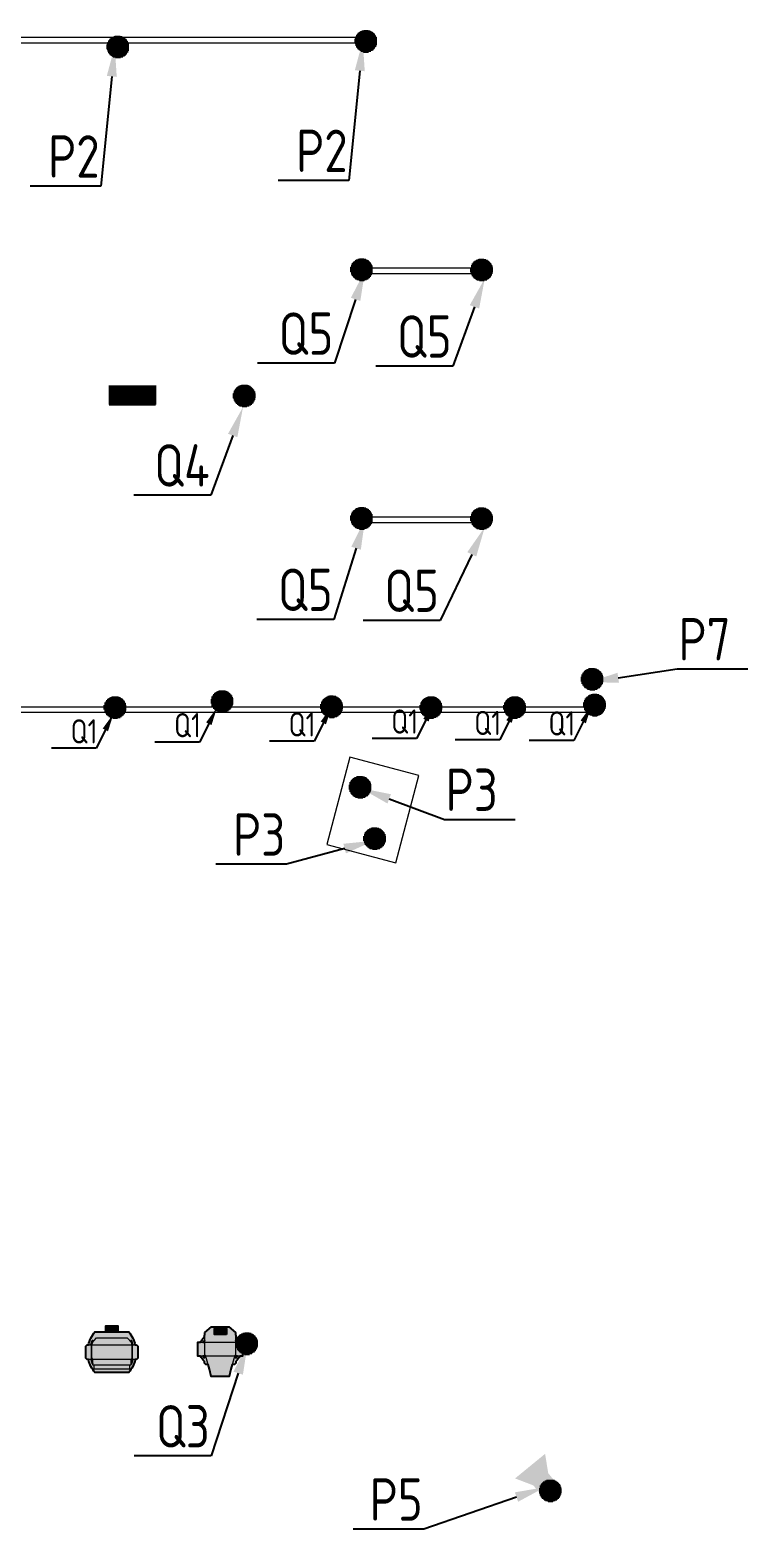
# Model space of a CAD drawing. Header units: millimetres. Extents: x -85420 to 1195317, y -69347 to 470418.
# Drawn here: x 617927 to 623853, y 457999 to 470409 of the extents above; entities that cross this region are included whole.
import ezdxf
from ezdxf import colors
from ezdxf.entities.mleader import LeaderData, LeaderLine
from ezdxf.math import Vec2, Vec3

# ---------------------------------------------------------------- set-up
doc = ezdxf.new("R2010")
doc.units = ezdxf.units.MM
for name, color, linetype, lineweight in [('ACME NEOZONE RING', 7, 'Continuous', 5), ('Lighting-Moving Light', 7, 'Continuous', 5), ('None', 7, 'Continuous', 5), ('Rigging-Truss-Insert Points', 7, 'Continuous', 5), ('TRUSS LIGHT', 7, 'Continuous', 5)]:
    doc.layers.add(name, color=color, linetype=linetype, lineweight=lineweight)
doc.layers.add('Lighting-Input-2D', color=1, linetype='Continuous', lineweight=25, true_color=0xff0000)
doc.styles.get("Standard").update_dxf_attribs({"font": 'GOST.TTF'})
pattern_1 = [(50.71946176, (617033.8203, -255960.4485), (-3.553126075, 2.906185126), [3.33838121, -1.251892954]), (140.71946176, (617033.8203, -255960.4485), (-2.906185126, -3.553126075), [3.33838121, -1.251892954])]

# ---------------------------------------------------------------- blocks, each defined once
blk = doc.blocks.new('Truss Straight Prolyte H40V-200 387x387x2000_3d')
at = {"layer": 'Rigging-Truss-Insert Points'}
for p in [(0, 0), (2000, 0)]:
    blk.add_point(p, dxfattribs=at)
blk = doc.blocks.new('Truss-46')
at = {"layer": 'TRUSS LIGHT', "color": 7, "transparency": 33554687}
blk.add_blockref('Truss Straight Prolyte H40V-200 387x387x2000_3d', (0, 0), dxfattribs=at)
at = {"layer": 'TRUSS LIGHT', "color": 0, "flags": 1}
for tag in ['Position_Name', 'Location', 'Trim', 'Length', 'Total_Hung_Weight', 'Note', 'WH', 'WH-A', 'TE', 'TE-A', 'Model_Name', 'Manufacturer', 'Length', 'Width', 'Height', 'Weight_Imperial', 'Weight_Metric', 'Truss_Color', 'User_Field_1', 'User_Field_2', 'User_Field_3', 'User_Field_4', 'User_Field_5', 'User_Field_6']:
    blk.add_attdef(tag, (-11004, -194.5), '', height=0.18, dxfattribs=at)
blk = doc.blocks.new('Group-202')
at = {"layer": 'Lighting-Input-2D', "linetype": 'Continuous', "lineweight": 0, "true_color": 0x00ffff}
blk.add_hatch(color=4, dxfattribs=at).paths.add_polyline_path([(-52, -122), (48, -122), (48, -172), (-52, -172)])
at = {"layer": 'Lighting-Moving Light', "linetype": 'Continuous', "lineweight": 0, "true_color": 0x00ffff, "transparency": 33554687}
h = blk.add_hatch(color=4, dxfattribs=at)
edge = h.paths.add_edge_path()
edge.add_line((127, -139), (71, -186))
edge.add_line((71, -186), (-71, -186))
edge.add_line((-71, -186), (-127, -139))
edge.add_line((-127, -139), (-127, -119))
edge.add_line((-127, -119), (-130, -116))
edge.add_line((-130, -116), (-130, -100))
edge.add_arc((-125, -90), 11.3, 231.4619, 243.69, ccw=False)
edge.add_arc((-52, -11), 119, 216.854, 227.8944, ccw=False)
edge.add_arc((-40, 0), 135, 204.9608, 217.5053, ccw=False)
edge.add_line((-162, -57), (-185, -57))
edge.add_line((-185, -57), (-185, 57))
edge.add_line((-185, 57), (-162, 57))
edge.add_arc((-40, 0), 135, 132.7569, 154.9971, ccw=False)
edge.add_arc((-129, 96), 4.36, 103.059, 133.878, ccw=False)
edge.add_line((-130, 100), (-130, 116))
edge.add_line((-130, 116), (-118, 127))
edge.add_arc((0, 1670), 1548, 265.6232, 266.354)
edge.add_line((-98, 125), (-87, 164))
edge.add_line((-87, 164), (-87, 164))
edge.add_line((-87, 164), (-75, 225))
edge.add_arc((-74, 225), 0.993, 89.652, 168.5638, ccw=False)
edge.add_line((-74, 226), (74, 226))
edge.add_arc((74, 225), 0.993, 11.4362, 90.348, ccw=False)
edge.add_line((75, 225), (87, 164))
edge.add_line((87, 164), (87, 164))
edge.add_line((87, 164), (98, 125))
edge.add_arc((0, 1670), 1548, 273.646, 274.3768)
edge.add_line((118, 127), (130, 116))
edge.add_line((130, 116), (130, 100))
edge.add_arc((129, 96), 4.36, 46.122, 76.941, ccw=False)
edge.add_arc((40, 0), 135, 25.0029, 47.2431, ccw=False)
edge.add_line((162, 57), (185, 57))
edge.add_line((185, 57), (185, -57))
edge.add_line((185, -57), (162, -57))
edge.add_arc((40, 0), 135, 322.4947, 335.0392, ccw=False)
edge.add_arc((52, -11), 119, 312.1056, 323.146, ccw=False)
edge.add_arc((125, -90), 11.3, 296.31, 308.5381, ccw=False)
edge.add_line((130, -100), (130, -116))
edge.add_line((130, -116), (127, -119))
edge.add_line((127, -119), (127, -139))
edge = h.paths.add_edge_path()
edge.add_line((130, 71), (130, 57))
edge.add_line((130, 57), (142, 57))
edge.add_arc((60, 0), 100, 34.7913, 44.4762)
edge.add_arc((129, 68), 3.3, 40.9213, 76.795)
edge = h.paths.add_edge_path()
edge.add_arc((-60, 0), 100, 135.5238, 145.2087)
edge.add_line((-142, 57), (-130, 57))
edge.add_line((-130, 57), (-130, 71))
edge.add_arc((-129, 68), 3.3, 103.205, 139.0787)
edge = h.paths.add_edge_path()
edge.add_line((-130, -71), (-130, -57))
edge.add_line((-130, -57), (-142, -57))
edge.add_arc((-60, 0), 100, 214.728, 224.4692)
edge.add_arc((-128, -67), 4.96, 223.9551, 248.3394)
edge = h.paths.add_edge_path()
edge.add_arc((60, 0), 100, 315.5308, 325.272)
edge.add_line((142, -57), (130, -57))
edge.add_line((130, -57), (130, -71))
edge.add_arc((128, -67), 4.96, 291.6606, 316.0449)
h = blk.add_hatch(color=4, dxfattribs=at)
edge = h.paths.add_edge_path()
edge.add_line((0, -186), (-71, -186))
edge.add_line((-71, -186), (-127, -139))
edge.add_line((-127, -139), (-127, 45))
edge.add_line((-127, 45), (-121, 51))
edge.add_line((-121, 51), (-87, 164))
edge.add_line((-87, 164), (-87, 164))
edge.add_line((-87, 164), (-75, 225))
edge.add_arc((-74, 225), 0.993, 89.652, 168.5638, ccw=False)
edge.add_line((-74, 226), (74, 226))
edge.add_arc((74, 225), 0.993, 11.4362, 90.348, ccw=False)
edge.add_line((75, 225), (87, 164))
edge.add_line((87, 164), (87, 164))
edge.add_line((87, 164), (121, 51))
edge.add_line((121, 51), (127, 45))
edge.add_line((127, 45), (127, -139))
edge.add_line((127, -139), (71, -186))
edge.add_line((71, -186), (0, -186))
blk.add_hatch(color=4, dxfattribs=at).paths.add_polyline_path([(-185, 57), (185, 57), (185, -57), (-185, -57)])
at = {"layer": 'Lighting-Input-2D', "flags": 128}
blk.add_lwpolyline([(-52, -122), (48, -122), (48, -172), (-52, -172)], close=True, dxfattribs=at)
at = {"layer": 'Lighting-Moving Light', "color": 7, "linetype": 'Continuous', "lineweight": 25, "transparency": 33554687, "flags": 128}
for points in [[(127, -139), (71, -186), (-71, -186), (-127, -139), (-127, -119), (-130, -116), (-130, -100, -0.053406), (-132, -99, -0.04821), (-147, -82, -0.05479), (-162, -57), (-185, -57), (-185, 57), (-162, 57, -0.097347), (-132, 99, -0.13529), (-130, 100), (-130, 116), (-118, 127, 0.003189), (-98, 125), (-87, 164), (-87, 164), (-75, 225, -0.358602), (-74, 226), (74, 226, -0.358602), (75, 225), (87, 164), (87, 164), (98, 125, 0.003189), (118, 127), (130, 116), (130, 100, -0.13529), (132, 99, -0.097347), (162, 57), (185, 57), (185, -57), (162, -57, -0.05479), (147, -82, -0.04821), (132, -99, -0.053406), (130, -100), (130, -116), (127, -119)], [(-131, 70, 0.042284), (-142, 57), (-130, 57), (-130, 71, 0.15782), (-131, 70)], [(130, 71), (130, 57), (142, 57, 0.042284), (131, 70, 0.15782), (130, 71)], [(-130, -71), (-130, -57), (-142, -57, 0.04253), (-131, -70, 0.1068), (-130, -71)], [(131, -70, 0.04253), (142, -57), (130, -57), (130, -71, 0.1068), (131, -70)]]:
    blk.add_lwpolyline(points, format="xyb", close=True, dxfattribs=at)
at = {"layer": 'Lighting-Moving Light', "color": 7, "linetype": 'Continuous', "lineweight": 18, "transparency": 33554687, "flags": 128}
blk.add_lwpolyline([(0, -186), (-71, -186), (-127, -139), (-127, 45), (-121, 51), (-87, 164), (-87, 164), (-75, 225, -0.358602), (-74, 226), (74, 226, -0.358602), (75, 225), (87, 164), (87, 164), (121, 51), (127, 45), (127, -139), (71, -186)], format="xyb", close=True, dxfattribs=at)
blk.add_lwpolyline([(-185, 57), (185, 57), (185, -57), (-185, -57)], close=True, dxfattribs=at)
at = {"layer": 'None', "color": 0, "flags": 1}
for tag in ['3D_Symbol_Name', 'Model_Name', 'Inst_Type', 'FixtureID', 'GDTF_Fixture_Name', 'GDTF_Fixture_Mode', 'Power_Connector', 'Wattage', 'Lamp', 'Frame_Size_Imp', 'Frame_Size_Metric', 'Weight', 'Device_Type', 'Beam_Angle', 'Field_Angle', 'Beam_Angle_2', 'Field_Angle_2', 'Candlepower', 'Num_Channels', 'Remarks', 'Drawn_By']:
    blk.add_attdef(tag, (-185, -186), '', height=0.18, dxfattribs=at)
blk = doc.blocks.new('NNA_TransformGroup (2D)-81')
at = {"layer": 'None', "color": 7, "transparency": 33554687}
blk.add_blockref('Group-202', (0, 0), dxfattribs=at)
blk = doc.blocks.new('Lighting Device (2D)-81')
at = {"layer": 'None', "color": 7, "transparency": 33554687}
blk.add_blockref('NNA_TransformGroup (2D)-81', (0, 0), dxfattribs=at)
at = {"layer": 'None', "color": 0, "flags": 1}
for tag in ['3D_Symbol_Name', 'Model_Name', 'Inst_Type', 'FixtureID', 'GDTF_Fixture_Name', 'GDTF_Fixture_Mode', 'Power_Connector', 'Wattage', 'Lamp', 'Frame_Size_Imp', 'Frame_Size_Metric', 'Weight', 'Device_Type', 'Beam_Angle', 'Field_Angle', 'Beam_Angle_2', 'Field_Angle_2', 'Candlepower', 'Num_Channels', 'Remarks', 'Drawn_By']:
    blk.add_attdef(tag, (8075, -9011), '', height=0.18, dxfattribs=at)
blk = doc.blocks.new('Group-231')
at = {"layer": 'Lighting-Input-2D', "linetype": 'Continuous', "lineweight": 0, "true_color": 0xff0000}
blk.add_hatch(color=1, dxfattribs=at).paths.add_polyline_path([(-50, -168), (50, -168), (50, -217), (-50, -217)])
at = {"layer": 'Lighting-Moving Light', "linetype": 'Continuous', "lineweight": 0, "true_color": 0xff0000, "transparency": 33554687}
h = blk.add_hatch(color=1, dxfattribs=at)
edge = h.paths.add_edge_path()
edge.add_line((-204, -61), (-215, -50))
edge.add_line((-215, -50), (-215, 50))
edge.add_line((-215, 50), (-204, 61))
edge.add_line((-204, 61), (-193, 61))
edge.add_arc((65, 0), 265, 140.6849, 166.5703, ccw=False)
edge.add_line((-140, 167), (140, 167))
edge.add_arc((-64, 0), 265, 13.3836, 39.3151, ccw=False)
edge.add_line((193, 61), (204, 61))
edge.add_line((204, 61), (215, 50))
edge.add_line((215, 50), (215, -50))
edge.add_line((215, -50), (204, -61))
edge.add_line((204, -61), (193, -61))
edge.add_arc((-64, 0), 265, 320.7422, 346.7177, ccw=False)
edge.add_line((140, -168), (-140, -168))
edge.add_arc((65, 0), 265, 193.2823, 219.2578, ccw=False)
edge.add_line((-193, -61), (-204, -61))
edge = h.paths.add_edge_path()
edge.add_line((160, 97), (160, 69))
edge.add_line((160, 69), (161, 61))
edge.add_line((161, 61), (172, 61))
edge.add_arc((-60, 0), 240, 14.7571, 23.7348)
edge = h.paths.add_edge_path()
edge.add_line((165, -61), (165, -76))
edge.add_line((165, -76), (160, -82))
edge.add_line((160, -82), (160, -97))
edge.add_arc((-60, 0), 240, 336.2652, 345.3578)
edge.add_line((173, -61), (165, -61))
edge = h.paths.add_edge_path()
edge.add_line((-160, -82), (-164, -78))
edge.add_line((-164, -78), (-164, -61))
edge.add_line((-164, -61), (-173, -61))
edge.add_arc((60, 0), 240, 194.6422, 203.7348)
edge.add_line((-160, -97), (-160, -82))
edge = h.paths.add_edge_path()
edge.add_line((-172, 61), (-161, 61))
edge.add_line((-161, 61), (-160, 69))
edge.add_line((-160, 69), (-160, 97))
edge.add_arc((60, 0), 240, 156.2652, 165.1973)
for points in [[(-144, 139), (145, 139), (145, 132), (146, 107), (157, 107), (161, 52), (165, 52), (165, -76), (126, -119), (-126, -119), (-164, -78), (-164, 52), (-161, 52), (-157, 107), (-146, 107), (-145, 132), (-145, 139)], [(-215, 50), (-204, 61), (204, 61), (215, 50), (215, -50), (204, -61), (-204, -61), (-215, -50)]]:
    blk.add_hatch(color=1, dxfattribs=at).paths.add_polyline_path(points)
at = {"layer": 'Lighting-Input-2D', "flags": 128}
blk.add_lwpolyline([(-50, -168), (50, -168), (50, -217), (-50, -217)], close=True, dxfattribs=at)
at = {"layer": 'Lighting-Moving Light', "color": 7, "linetype": 'Continuous', "lineweight": 13, "transparency": 33554687}
for p, q in [((-169, 61), (-169, -61)), ((169, 61), (169, -61))]:
    blk.add_line(p, q, dxfattribs=at)
at = {"layer": 'Lighting-Moving Light', "color": 7, "linetype": 'Continuous', "lineweight": 5, "transparency": 33554687}
blk.add_line((-146, 107), (146, 107), dxfattribs=at)
at = {"layer": 'Lighting-Moving Light', "color": 7, "linetype": 'Continuous', "lineweight": 25, "transparency": 33554687, "flags": 128}
for points in [[(-204, -61), (-215, -50), (-215, 50), (-204, 61), (-193, 61, -0.113429), (-140, 167), (140, 167, -0.113633), (193, 61), (204, 61), (215, 50), (215, -50), (204, -61), (193, -61, -0.113827), (140, -168), (-140, -168, -0.113827), (-193, -61)], [(-172, 61), (-161, 61), (-160, 69), (-160, 97, 0.038993), (-172, 61)], [(160, 97), (160, 69), (161, 61), (172, 61, 0.039193), (160, 97)], [(-160, -82), (-164, -78), (-164, -61), (-173, -61, 0.039695), (-160, -97)], [(165, -61), (165, -76), (160, -82), (160, -97, 0.039695), (173, -61)]]:
    blk.add_lwpolyline(points, format="xyb", close=True, dxfattribs=at)
at = {"layer": 'Lighting-Moving Light', "color": 7, "linetype": 'Continuous', "lineweight": 18, "transparency": 33554687, "flags": 128}
for points in [[(-144, 139), (145, 139), (145, 132), (146, 107), (157, 107), (161, 52), (165, 52), (165, -76), (126, -119), (-126, -119), (-164, -78), (-164, 52), (-161, 52), (-157, 107), (-146, 107), (-145, 132), (-145, 139)], [(-215, 50), (-204, 61), (204, 61), (215, 50), (215, -50), (204, -61), (-204, -61), (-215, -50)]]:
    blk.add_lwpolyline(points, close=True, dxfattribs=at)
at = {"layer": 'ACME NEOZONE RING', "color": 0, "flags": 1}
for tag in ['3D_Symbol_Name', 'Model_Name', 'Inst_Type', 'FixtureID', 'GDTF_Fixture_Name', 'GDTF_Fixture_Mode', 'Power_Connector', 'Wattage', 'Lamp', 'Frame_Size_Imp', 'Frame_Size_Metric', 'Weight', 'Device_Type', 'Beam_Angle', 'Field_Angle', 'Beam_Angle_2', 'Field_Angle_2', 'Candlepower', 'Num_Channels', 'Remarks', 'Drawn_By']:
    blk.add_attdef(tag, (-215, -217), '', height=0.18, dxfattribs=at)
blk = doc.blocks.new('NNA_TransformGroup (2D)-110')
at = {"layer": 'ACME NEOZONE RING', "color": 7, "transparency": 33554687}
blk.add_blockref('Group-231', (0, 0), dxfattribs=at)
blk = doc.blocks.new('Lighting Device (2D)-110')
at = {"layer": 'ACME NEOZONE RING', "color": 7, "transparency": 33554687}
blk.add_blockref('NNA_TransformGroup (2D)-110', (0, 0), dxfattribs=at)
at = {"layer": 'ACME NEOZONE RING', "color": 0, "flags": 1}
for tag in ['3D_Symbol_Name', 'Model_Name', 'Inst_Type', 'FixtureID', 'GDTF_Fixture_Name', 'GDTF_Fixture_Mode', 'Power_Connector', 'Wattage', 'Lamp', 'Frame_Size_Imp', 'Frame_Size_Metric', 'Weight', 'Device_Type', 'Beam_Angle', 'Field_Angle', 'Beam_Angle_2', 'Field_Angle_2', 'Candlepower', 'Num_Channels', 'Remarks', 'Drawn_By']:
    blk.add_attdef(tag, (7803, -9404), '', height=0.18, dxfattribs=at)

msp = doc.modelspace()

# ---------------------------------------------------------------- hatches: boundary and pattern name
at = {"lineweight": 9}
h = msp.add_hatch(dxfattribs=at)
h.set_pattern_fill('ANGLE', color=1)
h.set_pattern_definition([(0, (-217107.5225, -222115.487), (0, 6.985), [5.08, -1.905]), (90, (-217107.5225, -222115.487), (-6.985, 4e-16), [5.08, -1.905])])
edge = h.paths.add_edge_path()
edge.add_arc((618653.6, 470271.2), 91.6, 0, 360)
h = msp.add_hatch(dxfattribs=at)
h.set_pattern_fill('ANGLE', color=1)
h.set_pattern_definition([(0, (-215060.438, -222068.809), (0, 6.985), [5.08, -1.905]), (90, (-215060.438, -222068.809), (-6.985, 4e-16), [5.08, -1.905])])
edge = h.paths.add_edge_path()
edge.add_arc((620700.7, 470317.9), 91.6, 0, 360)
h = msp.add_hatch(dxfattribs=at)
h.set_pattern_fill('ANGLE', color=1)
h.set_pattern_definition([(0, (-215096.051, -223953.666), (0, 6.985), [5.08, -1.905]), (90, (-215096.051, -223953.666), (-6.985, 4e-16), [5.08, -1.905])])
edge = h.paths.add_edge_path()
edge.add_arc((620665, 468433), 91.6, 0, 360)
h = msp.add_hatch(dxfattribs=at)
h.set_pattern_fill('ANGLE', color=1)
h.set_pattern_definition([(0, (-214105.107, -223955.669), (0, 6.985), [5.08, -1.905]), (90, (-214105.107, -223955.669), (-6.985, 4e-16), [5.08, -1.905])])
edge = h.paths.add_edge_path()
edge.add_arc((621656, 468431), 91.6, 0, 360)
h = msp.add_hatch(dxfattribs=at)
h.set_pattern_fill('ANGLE', color=3, angle=-90)
h.set_pattern_definition([(270, (-72223.429, 1305427.126), (6.985, -1e-15), [5.08, -1.905]), (360, (-72223.429, 1305427.126), (2e-15, 6.985), [5.08, -1.905])])
h.paths.add_polyline_path([(618963.8, 467475.9), (618963.8, 467315.9), (618578.5, 467315.9), (618578.5, 467475.9)])
h = msp.add_hatch(dxfattribs=at)
h.set_pattern_fill('ANGLE', color=1)
h.set_pattern_definition([(0, (-216064.4064, -224994.892), (0, 6.985), [5.08, -1.905]), (90, (-216064.4064, -224994.892), (-6.985, 4e-16), [5.08, -1.905])])
edge = h.paths.add_edge_path()
edge.add_arc((619696.7, 467391.8), 91.6, 0, 360)
h = msp.add_hatch(dxfattribs=at)
h.set_pattern_fill('ANGLE', color=1)
h.set_pattern_definition([(0, (-215095.998, -226005.905), (0, 6.985), [5.08, -1.905]), (90, (-215095.998, -226005.905), (-6.985, 4e-16), [5.08, -1.905])])
edge = h.paths.add_edge_path()
edge.add_arc((620665.1, 466380.8), 91.6, 0, 360)
h = msp.add_hatch(dxfattribs=at)
h.set_pattern_fill('ANGLE', color=1)
h.set_pattern_definition([(0, (-214105.0545, -226007.908), (0, 6.985), [5.08, -1.905]), (90, (-214105.0545, -226007.908), (-6.985, 4e-16), [5.08, -1.905])])
edge = h.paths.add_edge_path()
edge.add_arc((621656, 466378.8), 91.6, 0, 360)
h = msp.add_hatch(dxfattribs=at)
h.set_pattern_fill('ANGLE', color=1)
h.set_pattern_definition([(0, (-213192.683, -227333.8116), (0, 6.985), [5.08, -1.905]), (90, (-213192.683, -227333.8116), (-6.985, 4e-16), [5.08, -1.905])])
edge = h.paths.add_edge_path()
edge.add_arc((622568.4, 465052.9), 91.6, 0, 360)
h = msp.add_hatch(dxfattribs=at)
h.set_pattern_fill('ANGLE', color=1)
h.set_pattern_definition([(0, (-217131.1365, -227566.471), (0, 6.985), [5.08, -1.905]), (90, (-217131.1365, -227566.471), (-6.985, 4e-16), [5.08, -1.905])])
edge = h.paths.add_edge_path()
edge.add_arc((618630, 464820.2), 91.6, 0, 360)
h = msp.add_hatch(dxfattribs=at)
h.set_pattern_fill('ANGLE', color=1)
h.set_pattern_definition([(0, (-216247.492, -227517.008), (0, 6.985), [5.08, -1.905]), (90, (-216247.492, -227517.008), (-6.985, 4e-16), [5.08, -1.905])])
edge = h.paths.add_edge_path()
edge.add_arc((619513.6, 464869.7), 91.6, 0, 360)
h = msp.add_hatch(dxfattribs=at)
h.set_pattern_fill('ANGLE', color=1)
h.set_pattern_definition([(0, (-215343.052, -227560.344), (0, 6.985), [5.08, -1.905]), (90, (-215343.052, -227560.344), (-6.985, 4e-16), [5.08, -1.905])])
edge = h.paths.add_edge_path()
edge.add_arc((620418, 464826.3), 91.6, 0, 360)
h = msp.add_hatch(dxfattribs=at)
h.set_pattern_fill('ANGLE', color=1)
h.set_pattern_definition([(0, (-214523.465, -227566.459), (0, 6.985), [5.08, -1.905]), (90, (-214523.465, -227566.459), (-6.985, 4e-16), [5.08, -1.905])])
edge = h.paths.add_edge_path()
edge.add_arc((621237.6, 464820.2), 91.6, 0, 360)
h = msp.add_hatch(dxfattribs=at)
h.set_pattern_fill('ANGLE', color=1)
h.set_pattern_definition([(0, (-213832.3206, -227566.459), (0, 6.985), [5.08, -1.905]), (90, (-213832.3206, -227566.459), (-6.985, 4e-16), [5.08, -1.905])])
edge = h.paths.add_edge_path()
edge.add_arc((621928.8, 464820.2), 91.6, 0, 360)
h = msp.add_hatch(dxfattribs=at)
h.set_pattern_fill('ANGLE', color=1)
h.set_pattern_definition([(0, (-213172.775, -227546.315), (0, 6.985), [5.08, -1.905]), (90, (-213172.775, -227546.315), (-6.985, 4e-16), [5.08, -1.905])])
edge = h.paths.add_edge_path()
edge.add_arc((622588.3, 464840.4), 91.6, 0, 360)
h = msp.add_hatch(dxfattribs=at)
h.set_pattern_fill('ANGLE', color=1)
h.set_pattern_definition([(0, (-215107.998, -228224.6786), (0, 6.985), [5.08, -1.905]), (90, (-215107.998, -228224.6786), (-6.985, 4e-16), [5.08, -1.905])])
edge = h.paths.add_edge_path()
edge.add_arc((620653.1, 464162), 91.6, 0, 360)
h = msp.add_hatch(dxfattribs=at)
h.set_pattern_fill('ANGLE', color=1)
h.set_pattern_definition([(0, (-214988.0125, -228648.5224), (0, 6.985), [5.08, -1.905]), (90, (-214988.0125, -228648.5224), (-6.985, 4e-16), [5.08, -1.905])])
edge = h.paths.add_edge_path()
edge.add_arc((620773.1, 463738.2), 91.6, 0, 360)
h = msp.add_hatch(dxfattribs=at)
h.set_pattern_fill('ANGLE', color=1)
h.set_pattern_definition([(0, (-216043.4815, -232816.5005), (0, 6.985), [5.08, -1.905]), (90, (-216043.4815, -232816.5005), (-6.985, 4e-16), [5.08, -1.905])])
edge = h.paths.add_edge_path()
edge.add_arc((619717.6, 459570.2), 91.6, 0, 360)
h = msp.add_hatch(dxfattribs=at)
h.set_pattern_fill('ANGLE', color=5, scale=0.657162, angle=50.71946)
h.set_pattern_definition(pattern_1)
edge = h.paths.add_edge_path()
edge.add_line((622204.4, 458500), (622178.4, 458659.6))
edge.add_line((622178.4, 458659.6), (621930.6, 458456.9))
edge.add_line((622081.4, 458399.4), (621930.6, 458456.9))
h = msp.add_hatch(dxfattribs=at)
h.set_pattern_fill('ANGLE', color=5, scale=0.657162, angle=50.71946)
h.set_pattern_definition(pattern_1)
h.paths.add_polyline_path([(622299, 458384.4), (622204.4, 458500), (622081.4, 458399.4), (622176, 458283.8)])
edge = h.paths.add_edge_path()
edge.add_line((622204.4, 458500), (622178.4, 458659.6))
h = msp.add_hatch(dxfattribs=at)
h.set_pattern_fill('ANGLE', color=1)
h.set_pattern_definition([(0, (-224790.2356, -234030.453), (0, 6.985), [5.08, -1.905]), (90, (-224790.2356, -234030.453), (-6.985, 4e-16), [5.08, -1.905])])
edge = h.paths.add_edge_path()
edge.add_arc((622222.7, 458356.2), 91.6, 180, 540, ccw=False)

# ---------------------------------------------------------------- linework, layer by layer
at = {"color": 4, "lineweight": 9, "ltscale": 100}
msp.add_lwpolyline([(612884.9, 470351.1), (620704.9, 470351.1), (620704.9, 470300.1), (612884.9, 470300.1)], close=True, dxfattribs=at)
at = {"lineweight": 9, "ltscale": 100}
for points in [[(620647.2, 468447.6), (621657.6, 468447.6), (621657.6, 468397.6), (620647.2, 468397.6)], [(620647.2, 466392.2), (621657.6, 466392.2), (621657.6, 466342.2), (620647.2, 466342.2)], [(621136.9, 464258.6), (620566.3, 464408.8), (620376.5, 463687.3), (620947.1, 463537.2)]]:
    msp.add_lwpolyline(points, close=True, dxfattribs=at)
at = {"lineweight": 9}
msp.add_lwpolyline([(622654.7, 464778.1), (616189.3, 464778.1), (616189.3, 464823.3), (622654.7, 464823.3)], dxfattribs=at)

# ---------------------------------------------------------------- block references
at = {"color": 7, "lineweight": 9, "transparency": 33554687, "rotation": 180}
for name, p in [('Lighting Device (2D)-110', (618602.7, 459498.2, 7948.1)), ('Lighting Device (2D)-81', (619496.4, 459523, 7389.3))]:
    msp.add_blockref(name, p, dxfattribs=at)
at = {"color": 7, "lineweight": 9, "transparency": 33554687}
msp.add_blockref('Truss-46', (617755.5, 459559.2, 1), dxfattribs=at)
at = {"layer": 'TRUSS LIGHT', "color": 7, "lineweight": 9, "transparency": 33554687}
msp.add_blockref('Truss-46', (617759.2, 467389.1, 1), dxfattribs=at)

# ---------------------------------------------------------------- leaders
at = {"lineweight": 9}
ml = msp.add_multileader_mtext('Standard', dxfattribs=at)
ml.set_content('P2', color=256)
ml.set_leader_properties()
ml.build(insert=Vec2(0, 0))
ml.multileader.update_dxf_attribs({"text_left_attachment_type": 6, "text_right_attachment_type": 6, "arrow_head_size": 250})
ctx = ml.context
ctx.base_point, ctx.char_height, ctx.arrow_head_size, ctx.plane_origin = Vec3(618097.1, 469121.4, 0), 350, 250, Vec3(618626.6, 470276, 0)
ctx.left_attachment, ctx.right_attachment, ctx.text_align_type = 6, 6, 2
notes = []
notes.append((ctx, [(1, (1, 1, 0), (618511.4, 469121.4, 0), (-1, 0), 8, [(0, [(618626.6, 470276, 0)], 0, [])])]))
ctx.mtext.insert, ctx.mtext.alignment, ctx.mtext.flow_direction = Vec3(618501.4, 469541.4, 0), 3, 5
ml = msp.add_multileader_mtext('Standard', dxfattribs=at)
ml.set_content('P2', color=256)
ml.set_leader_properties()
ml.build(insert=Vec2(0, 0))
ml.multileader.update_dxf_attribs({"text_left_attachment_type": 6, "text_right_attachment_type": 6, "arrow_head_size": 250})
ctx = ml.context
ctx.base_point, ctx.char_height, ctx.arrow_head_size, ctx.plane_origin = Vec3(620144.1, 469168, 0), 350, 250, Vec3(620673.7, 470322.7, 0)
ctx.left_attachment, ctx.right_attachment, ctx.text_align_type = 6, 6, 2
notes.append((ctx, [(1, (1, 1, 0), (620558.4, 469168, 0), (-1, 0), 8, [(0, [(620673.7, 470322.7, 0)], 0, [])])]))
ctx.mtext.insert, ctx.mtext.alignment, ctx.mtext.flow_direction = Vec3(620548.4, 469588, 0), 3, 5
ml = msp.add_multileader_mtext('Standard', dxfattribs=at)
ml.set_content('Q5', color=256)
ml.set_leader_properties()
ml.build(insert=Vec2(0, 0))
ml.multileader.update_dxf_attribs({"text_left_attachment_type": 6, "text_right_attachment_type": 6, "arrow_head_size": 250})
ctx = ml.context
ctx.base_point, ctx.char_height, ctx.arrow_head_size, ctx.plane_origin = Vec3(620028.3, 467659.5, 0), 350, 250, Vec3(621593.5, 469154.9, 0)
ctx.left_attachment, ctx.right_attachment, ctx.text_align_type = 6, 6, 2
notes.append((ctx, [(1, (1, 1, 0), (620440.6, 467659.5, 0), (-1, 0), 8, [(0, [(620692.4, 468424.5, 0)], 0, [])])]))
ctx.mtext.insert, ctx.mtext.alignment, ctx.mtext.flow_direction = Vec3(620430.6, 468079.5, 0), 3, 5
ml = msp.add_multileader_mtext('Standard', dxfattribs=at)
ml.set_content('Q5', color=256)
ml.set_leader_properties()
ml.build(insert=Vec2(0, 0))
ml.multileader.update_dxf_attribs({"text_left_attachment_type": 6, "text_right_attachment_type": 6, "arrow_head_size": 250})
ctx = ml.context
ctx.base_point, ctx.char_height, ctx.arrow_head_size, ctx.plane_origin = Vec3(621005.1, 467635.9, 0), 350, 250, Vec3(622582, 469091, 0)
ctx.left_attachment, ctx.right_attachment, ctx.text_align_type = 6, 6, 2
notes.append((ctx, [(1, (1, 1, 0), (621417.3, 467635.9, 0), (-1, 0), 8, [(0, [(621680.9, 468360.5, 0)], 0, [])])]))
ctx.mtext.insert, ctx.mtext.alignment, ctx.mtext.flow_direction = Vec3(621407.3, 468055.9, 0), 3, 5
ml = msp.add_multileader_mtext('Standard', dxfattribs=at)
ml.set_content('Q4', color=256)
ml.set_leader_properties()
ml.build(insert=Vec2(0, 0))
ml.multileader.update_dxf_attribs({"text_left_attachment_type": 6, "text_right_attachment_type": 6, "arrow_head_size": 250})
ctx = ml.context
ctx.base_point, ctx.char_height, ctx.arrow_head_size, ctx.plane_origin = Vec3(618982.7, 466571.9, 0), 350, 250, Vec3(621812, 467880.9, 0)
ctx.left_attachment, ctx.right_attachment, ctx.text_align_type = 6, 6, 2
notes.append((ctx, [(1, (1, 1, 0), (619420.3, 466571.9, 0), (-1, 0), 8, [(0, [(619685.4, 467298.7, 0)], 0, [])])]))
ctx.mtext.insert, ctx.mtext.alignment, ctx.mtext.flow_direction = Vec3(619410.3, 466991.9, 0), 3, 5
ml = msp.add_multileader_mtext('Standard', dxfattribs=at)
ml.set_content('Q5', color=256)
ml.set_leader_properties()
ml.build(insert=Vec2(0, 0))
ml.multileader.update_dxf_attribs({"text_left_attachment_type": 6, "text_right_attachment_type": 6, "arrow_head_size": 250})
ctx = ml.context
ctx.base_point, ctx.char_height, ctx.arrow_head_size, ctx.plane_origin = Vec3(620023, 465545.6, 0), 350, 250, Vec3(621593.6, 467102.7, 0)
ctx.left_attachment, ctx.right_attachment, ctx.text_align_type = 6, 6, 2
notes.append((ctx, [(1, (1, 1, 0), (620435.3, 465545.6, 0), (-1, 0), 8, [(0, [(620692.5, 466372.2, 0)], 0, [])])]))
ctx.mtext.insert, ctx.mtext.alignment, ctx.mtext.flow_direction = Vec3(620425.3, 465965.6, 0), 3, 5
ml = msp.add_multileader_mtext('Standard', dxfattribs=at)
ml.set_content('Q5', color=256)
ml.set_leader_properties()
ml.build(insert=Vec2(0, 0))
ml.multileader.update_dxf_attribs({"text_left_attachment_type": 6, "text_right_attachment_type": 6, "arrow_head_size": 250})
ctx = ml.context
ctx.base_point, ctx.char_height, ctx.arrow_head_size, ctx.plane_origin = Vec3(620900.4, 465537.8, 0), 350, 250, Vec3(622582.1, 467038.7, 0)
ctx.left_attachment, ctx.right_attachment, ctx.text_align_type = 6, 6, 2
notes.append((ctx, [(1, (1, 1, 0), (621312.7, 465537.8, 0), (-1, 0), 8, [(0, [(621681, 466308.3, 0)], 0, [])])]))
ctx.mtext.insert, ctx.mtext.alignment, ctx.mtext.flow_direction = Vec3(621302.7, 465957.8, 0), 3, 5
ml = msp.add_multileader_mtext('Standard', dxfattribs=at)
ml.set_content('P7', color=256)
ml.set_leader_properties()
ml.build(insert=Vec2(0, 0))
ml.multileader.update_dxf_attribs({"text_left_attachment_type": 6, "text_right_attachment_type": 6, "arrow_head_size": 250})
ctx = ml.context
ctx.base_point, ctx.char_height, ctx.arrow_head_size, ctx.plane_origin = Vec3(623277.6, 465137.4, 0), 350, 250, Vec3(622535, 465027.5, 0)
ctx.left_attachment, ctx.right_attachment = 6, 6
notes.append((ctx, [(0, (1, 1, 0), (623269.6, 465137.4, 0), (1, 0), 8, [(0, [(622535, 465027.5, 0)], 0, [])])]))
ctx.mtext.insert, ctx.mtext.flow_direction = Vec3(623279.6, 465557.4, 0), 5
ml = msp.add_multileader_mtext('Standard', dxfattribs=at)
ml.set_content('Q1', color=256)
ml.set_leader_properties()
ml.build(insert=Vec2(0, 0))
ml.multileader.update_dxf_attribs({"text_left_attachment_type": 6, "text_right_attachment_type": 6, "arrow_head_size": 150})
ctx = ml.context
ctx.base_point, ctx.char_height, ctx.arrow_head_size, ctx.plane_origin = Vec3(619113.8, 464533.1, 0), 200, 150, Vec3(620723.4, 464814.3, 0)
ctx.left_attachment, ctx.right_attachment = 6, 6
notes.append((ctx, [(1, (1, 1, 0), (619326, 464533.1, 0), (-1, 0), 8, [(0, [(619470.6, 464818.7, 0)], 0, [])])]))
ctx.mtext.insert, ctx.mtext.flow_direction = Vec3(619115.8, 464773.1, 0), 5
ml = msp.add_multileader_mtext('Standard', dxfattribs=at)
ml.set_content('Q1', color=256)
ml.set_leader_properties()
ml.build(insert=Vec2(0, 0))
ml.multileader.update_dxf_attribs({"text_left_attachment_type": 6, "text_right_attachment_type": 6, "arrow_head_size": 150})
ctx = ml.context
ctx.base_point, ctx.char_height, ctx.arrow_head_size, ctx.plane_origin = Vec3(620059.2, 464540, 0), 200, 150, Vec3(621668.7, 464821.3, 0)
ctx.left_attachment, ctx.right_attachment = 6, 6
notes.append((ctx, [(1, (1, 1, 0), (620271.3, 464540, 0), (-1, 0), 8, [(0, [(620415.9, 464825.6, 0)], 0, [])])]))
ctx.mtext.insert, ctx.mtext.flow_direction = Vec3(620061.2, 464780, 0), 5
ml = msp.add_multileader_mtext('Standard', dxfattribs=at)
ml.set_content('Q1', color=256)
ml.set_leader_properties()
ml.build(insert=Vec2(0, 0))
ml.multileader.update_dxf_attribs({"text_left_attachment_type": 6, "text_right_attachment_type": 6, "arrow_head_size": 150})
ctx = ml.context
ctx.base_point, ctx.char_height, ctx.arrow_head_size, ctx.plane_origin = Vec3(620906.2, 464563.1, 0), 200, 150, Vec3(622515.7, 464844.4, 0)
ctx.left_attachment, ctx.right_attachment = 6, 6
notes.append((ctx, [(1, (1, 1, 0), (621118.3, 464563.1, 0), (-1, 0), 8, [(0, [(621262.9, 464848.7, 0)], 0, [])])]))
ctx.mtext.insert, ctx.mtext.flow_direction = Vec3(620908.2, 464803.1, 0), 5
ml = msp.add_multileader_mtext('Standard', dxfattribs=at)
ml.set_content('Q1', color=256)
ml.set_leader_properties()
ml.build(insert=Vec2(0, 0))
ml.multileader.update_dxf_attribs({"text_left_attachment_type": 6, "text_right_attachment_type": 6, "arrow_head_size": 150})
ctx = ml.context
ctx.base_point, ctx.char_height, ctx.arrow_head_size, ctx.plane_origin = Vec3(621591.5, 464551.5, 0), 200, 150, Vec3(623201, 464832.8, 0)
ctx.left_attachment, ctx.right_attachment = 6, 6
notes.append((ctx, [(1, (1, 1, 0), (621803.6, 464551.5, 0), (-1, 0), 8, [(0, [(621948.2, 464837.2, 0)], 0, [])])]))
ctx.mtext.insert, ctx.mtext.flow_direction = Vec3(621593.5, 464791.5, 0), 5
ml = msp.add_multileader_mtext('Standard', dxfattribs=at)
ml.set_content('Q1', color=256)
ml.set_leader_properties()
ml.build(insert=Vec2(0, 0))
ml.multileader.update_dxf_attribs({"text_left_attachment_type": 6, "text_right_attachment_type": 6, "arrow_head_size": 150})
ctx = ml.context
ctx.base_point, ctx.char_height, ctx.arrow_head_size, ctx.plane_origin = Vec3(622203.6, 464547.7, 0), 200, 150, Vec3(623813.1, 464829, 0)
ctx.left_attachment, ctx.right_attachment = 6, 6
notes.append((ctx, [(1, (1, 1, 0), (622415.7, 464547.7, 0), (-1, 0), 8, [(0, [(622560.4, 464833.3, 0)], 0, [])])]))
ctx.mtext.insert, ctx.mtext.flow_direction = Vec3(622205.6, 464787.7, 0), 5
ml = msp.add_multileader_mtext('Standard', dxfattribs=at)
ml.set_content('Q1', color=256)
ml.set_leader_properties()
ml.build(insert=Vec2(0, 0))
ml.multileader.update_dxf_attribs({"text_left_attachment_type": 6, "text_right_attachment_type": 6, "arrow_head_size": 150})
ctx = ml.context
ctx.base_point, ctx.char_height, ctx.arrow_head_size, ctx.plane_origin = Vec3(618259.7, 464482.2, 0), 200, 150, Vec3(619869.3, 464763.5, 0)
ctx.left_attachment, ctx.right_attachment = 6, 6
notes.append((ctx, [(1, (1, 1, 0), (618471.9, 464482.2, 0), (-1, 0), 8, [(0, [(618616.5, 464767.9, 0)], 0, [])])]))
ctx.mtext.insert, ctx.mtext.flow_direction = Vec3(618261.7, 464722.2, 0), 5
ml = msp.add_multileader_mtext('Standard', dxfattribs=at)
ml.set_content('P3', color=256)
ml.set_leader_properties()
ml.build(insert=Vec2(0, 0))
ml.multileader.update_dxf_attribs({"text_left_attachment_type": 6, "text_right_attachment_type": 6, "arrow_head_size": 250})
ctx = ml.context
ctx.base_point, ctx.char_height, ctx.arrow_head_size, ctx.plane_origin = Vec3(621355.2, 463894.7, 0), 350, 250, Vec3(622437.4, 463735.1, 0)
ctx.left_attachment, ctx.right_attachment = 6, 6
notes.append((ctx, [(0, (1, 1, 0), (621347.2, 463894.7, 0), (1, 0), 8, [(0, [(620657.5, 464152.7, 0)], 0, [])])]))
ctx.mtext.insert, ctx.mtext.flow_direction = Vec3(621357.2, 464314.7, 0), 5
ml = msp.add_multileader_mtext('Standard', dxfattribs=at)
ml.set_content('P3', color=256)
ml.set_leader_properties()
ml.build(insert=Vec2(0, 0))
ml.multileader.update_dxf_attribs({"text_left_attachment_type": 6, "text_right_attachment_type": 6, "arrow_head_size": 250})
ctx = ml.context
ctx.base_point, ctx.char_height, ctx.arrow_head_size, ctx.plane_origin = Vec3(619656.5, 463525.3, 0), 350, 250, Vec3(622545.5, 463302.2, 0)
ctx.left_attachment, ctx.right_attachment, ctx.text_align_type = 6, 6, 2
notes.append((ctx, [(1, (1, 1, 0), (620043.8, 463525.3, 0), (-1, 0), 8, [(0, [(620765.6, 463719.8, 0)], 0, [])])]))
ctx.mtext.insert, ctx.mtext.alignment, ctx.mtext.flow_direction = Vec3(620033.8, 463945.3, 0), 3, 5
ml = msp.add_multileader_mtext('Standard', dxfattribs=at)
ml.set_content('Q3', color=256)
ml.set_leader_properties()
ml.build(insert=Vec2(0, 0))
ml.multileader.update_dxf_attribs({"text_left_attachment_type": 6, "text_right_attachment_type": 6, "arrow_head_size": 250})
ctx = ml.context
ctx.base_point, ctx.char_height, ctx.arrow_head_size, ctx.plane_origin = Vec3(619009, 458642.1, 0), 350, 250, Vec3(621372.4, 458552.6, 0)
ctx.left_attachment, ctx.right_attachment, ctx.text_align_type = 6, 6, 2
notes.append((ctx, [(1, (1, 1, 0), (619421.2, 458642.1, 0), (-1, 0), 8, [(0, [(619722.9, 459563.2, 0)], 0, [])])]))
ctx.mtext.insert, ctx.mtext.alignment, ctx.mtext.flow_direction = Vec3(619411.2, 459062.1, 0), 3, 5
ml = msp.add_multileader_mtext('Standard', dxfattribs=at)
ml.set_content('P5', color=256)
ml.set_leader_properties()
ml.build(insert=Vec2(0, 0))
ml.multileader.update_dxf_attribs({"text_left_attachment_type": 6, "text_right_attachment_type": 6, "arrow_head_size": 250})
ctx = ml.context
ctx.base_point, ctx.char_height, ctx.arrow_head_size, ctx.plane_origin = Vec3(620791, 458038.2, 0), 350, 250, Vec3(620001.3, 458851.3, 0)
ctx.left_attachment, ctx.right_attachment, ctx.text_align_type = 6, 6, 2
notes.append((ctx, [(0, (1, 1, 0), (621178.2, 458038.2, 0), (-1, 0), 8, [(0, [(622178.6, 458385.1, 0)], 0, [])])]))
ctx.mtext.insert, ctx.mtext.alignment, ctx.mtext.flow_direction = Vec3(621168.2, 458458.2, 0), 3, 5
for ctx, leaders in notes:
    for number, flags, end, landing, length, lines in leaders:
        leader = LeaderData()
        leader.index, (leader.has_last_leader_line, leader.has_dogleg_vector, leader.attachment_direction) = number, flags
        leader.last_leader_point, leader.dogleg_vector, leader.dogleg_length = Vec3(end), Vec3(landing), length
        for number, points, colour, breaks in lines:
            line = LeaderLine()
            line.index, line.vertices, line.color, line.breaks = number, Vec3.list(points), colors.encode_raw_color(colour), breaks
            leader.lines.append(line)
        ctx.leaders.append(leader)

doc.saveas('drawing.dxf')
